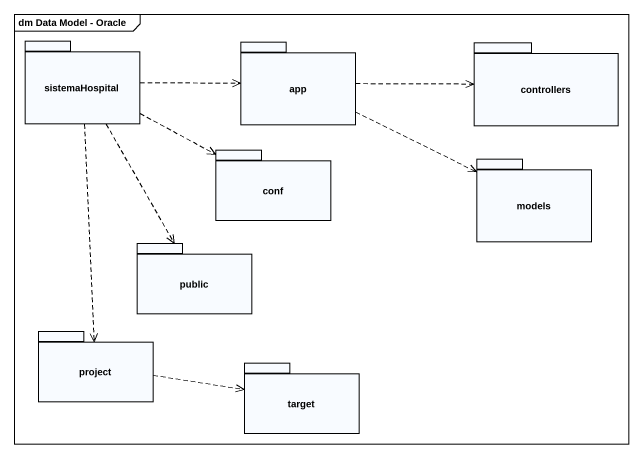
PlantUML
@startuml
mainframe dm Data Model - Oracle
package sistemaHospital {
}
package app {
}
package controllers {
}
package conf {
}
package models {
}
package public {
}
package project {
}
package target {
}
sistemaHospital .right.> app
sistemaHospital .right.> conf
sistemaHospital ..> public
sistemaHospital ..> project
app .right.> controllers
app .right.> models
project .right.> target
@enduml
